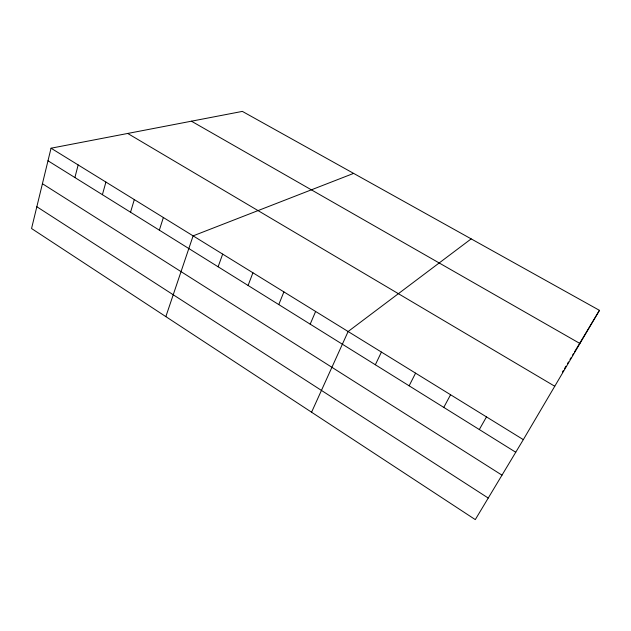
<?xml version="1.0" encoding="UTF-8"?>
<svg xmlns="http://www.w3.org/2000/svg" width="631" height="631" viewBox="0 0 631 631"><rect width="100%" height="100%" fill="white"/><g stroke="black" fill="none" stroke-linecap="round" stroke-linejoin="round"><path stroke-width="0.95" d="M51.04 148.206L31.55 228.525L475.285 519.605L523.328 439.633L599.45 310.349L242.359 111.395L51.04 148.206L523.328 439.633M74.892 177.54L78.165 164.943M102.403 194.679L105.913 182.067M130.546 212.221L134.308 199.585M159.351 230.165L163.366 217.514M165.85 316.62L193.11 235.868L353.62 173.391M218.121 266.787L222.664 254.112M248.093 285.464L252.921 272.773M278.776 304.584L283.895 291.893M310.192 324.16L315.618 311.469M311.572 412.209L348.123 331.52L471.176 238.881M375.342 364.757L381.424 352.074M409.14 385.809L415.569 373.142M443.782 407.397L450.573 394.746M479.308 429.537L486.485 416.902M562.418 372.085L563.428 370.397M564.437 368.717L565.952 366.193M567.466 363.669L568.476 361.981M569.99 359.457L571 357.777M572.514 355.253L573.532 353.565M574.541 351.877L599.45 310.349M191.43 121.199L579.928 343.501M127.707 133.456L554.759 386.243M47.988 160.779L515.748 452.246M42.427 183.716L501.984 475.159M36.835 206.739L488.236 498.048"/></g></svg>
